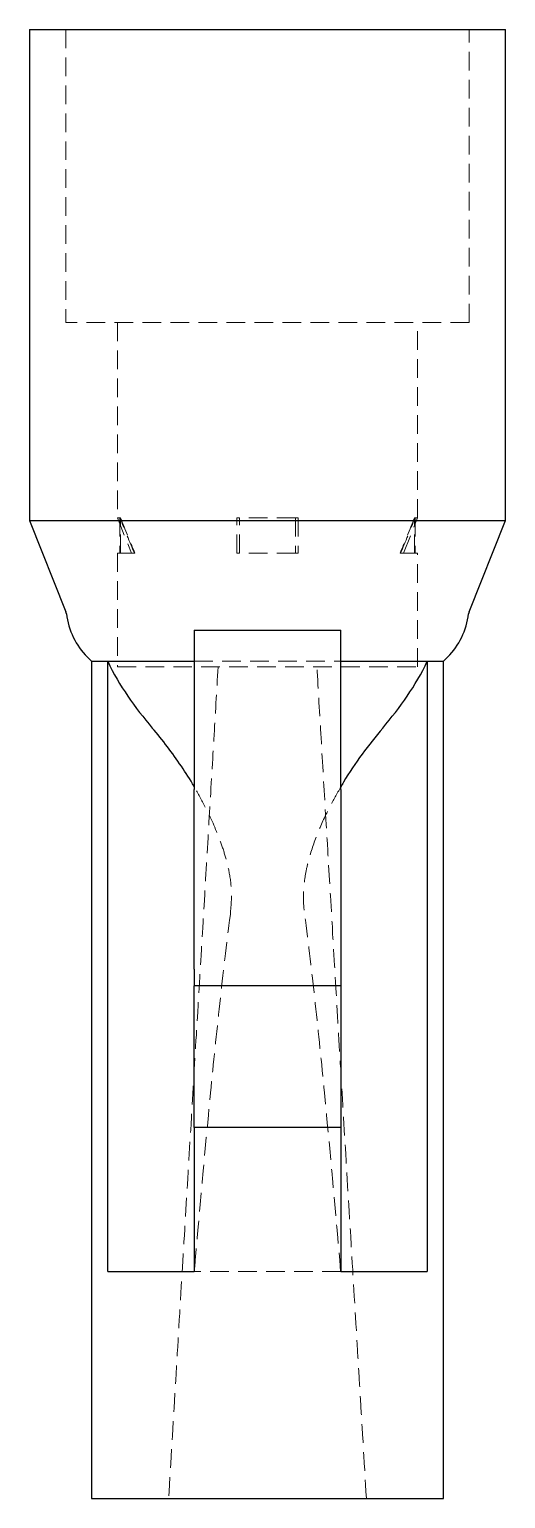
# Model space of a CAD drawing. Header units: millimetres. Extents: x 58 to 239, y 7 to 177.
# Drawn here: x 206.8 to 239.2, y 7 to 107 of the extents above.
import ezdxf

# ---------------------------------------------------------------- set-up
doc = ezdxf.new("R2010")
doc.units = ezdxf.units.MM
doc.linetypes.add('HIDDEN', pattern=[1.905, 1.27, -0.635])

msp = doc.modelspace()

# ---------------------------------------------------------------- linework, layer by layer
at = {"color": 7, "linetype": 'Continuous', "lineweight": 25}
for p, q in [((206.79, 107), (206.79, 73.58)), ((206.79, 107), (239.21, 107)), ((239.21, 73.58), (239.21, 107)), ((206.79, 73.58), (209.28, 67.35)), ((206.79, 73.58), (239.21, 73.58)), ((236.72, 67.35), (239.21, 73.58)), ((218.01, 66.1), (227.99, 66.1)), ((218.01, 66.1), (218.01, 55.26)), ((227.99, 55.26), (227.99, 66.1)), ((210.75, 64.27), (211.03, 63.99)), ((234.97, 63.99), (235.25, 64.27)), ((211.03, 63.99), (211.03, 7)), ((211.03, 63.99), (212.22, 63.99)), ((212.12, 22.46), (212.12, 63.99)), ((233.71, 63.99), (234.97, 63.99)), ((233.88, 63.99), (233.88, 22.46)), ((234.97, 7), (234.97, 63.99)), ((218.01, 43.03), (218.01, 41.91)), ((227.99, 43.03), (227.99, 41.91)), ((227.99, 41.91), (218.01, 41.91)), ((227.99, 32.27), (218.01, 32.27)), ((218.01, 32.27), (218.01, 22.46)), ((227.99, 32.27), (227.99, 22.46)), ((212.12, 22.46), (218.01, 22.46)), ((227.99, 22.46), (233.88, 22.46)), ((211.03, 7), (234.97, 7))]:
    msp.add_line(p, q, dxfattribs=at)
at = {"color": 7, "linetype": 'HIDDEN', "lineweight": 18}
for p, q in [((209.28, 107), (209.28, 87.05)), ((236.72, 87.05), (236.72, 107)), ((236.72, 87.05), (209.28, 87.05)), ((212.78, 87.05), (212.78, 73.75)), ((233.22, 73.75), (233.22, 87.05)), ((212.95, 73.75), (212.78, 73.75)), ((212.78, 73.75), (213.74, 71.34)), ((212.95, 73.75), (212.95, 71.34)), ((212.95, 73.75), (212.99, 73.75)), ((212.99, 71.34), (212.99, 73.75)), ((220.91, 71.34), (220.91, 73.75)), ((224.9, 73.75), (220.91, 73.75)), ((224.9, 73.75), (224.9, 71.34)), ((224.9, 73.75), (225.09, 73.75)), ((232.26, 71.34), (233.22, 73.75)), ((233.22, 73.75), (233.01, 73.75)), ((233.01, 71.34), (233.01, 73.75)), ((233.05, 73.75), (233.05, 71.34)), ((212.95, 71.34), (212.78, 71.34)), ((212.78, 71.34), (212.78, 63.61)), ((212.95, 71.34), (213.94, 71.34)), ((213.94, 71.34), (213.98, 71.34)), ((224.9, 71.34), (220.91, 71.34)), ((224.9, 71.34), (225.09, 71.34)), ((232.02, 71.34), (233.01, 71.34)), ((233.22, 71.34), (233.01, 71.34)), ((233.22, 63.61), (233.22, 71.34)), ((212.3, 63.99), (212.22, 63.99)), ((212.78, 63.61), (233.22, 63.61)), ((233.88, 63.99), (233.88, 63.99)), ((227.99, 22.46), (218.01, 22.46))]:
    msp.add_line(p, q, dxfattribs=at)
at = {"color": 7, "linetype": 'Continuous', "lineweight": 25}
for centre, radius, start, end in [((208.82, 67.16), 0.499, 6.7186, 22.4128), ((214.27, 67.8), 4.99, 186.7186, 225), ((231.73, 67.8), 4.99, 315, 353.2814), ((237.18, 67.16), 0.499, 157.5872, 173.2814)]:
    msp.add_arc(centre, radius, start, end, dxfattribs=at)
at = {"color": 7, "linetype": 'HIDDEN', "lineweight": 18}
for points in [[(213.94, 71.34), (213.61, 72.14), (213.28, 72.95), (212.95, 73.75)], [(212.99, 73.75), (213.32, 72.95), (213.65, 72.14), (213.98, 71.34)], [(221.1, 71.34), (221.1, 72.14), (221.1, 72.95), (221.1, 73.75)], [(225.09, 73.75), (225.09, 72.95), (225.09, 72.14), (225.09, 71.34)], [(233.01, 73.75), (232.68, 72.95), (232.35, 72.14), (232.02, 71.34)], [(232.06, 71.34), (232.39, 72.14), (232.72, 72.95), (233.05, 73.75)], [(212.3, 63.99), (212.24, 63.99), (212.18, 63.99), (212.12, 63.99)], [(231.04, 63.99), (231.03, 63.99), (231.02, 63.99), (231.01, 63.99)]]:
    msp.add_open_spline(points, degree=3, dxfattribs=at)
at = {"color": 7, "linetype": 'Continuous', "lineweight": 25}
for points, knots in [([(212.12, 63.99), (212.51, 63.16), (212.98, 62.37), (214, 60.87), (214.56, 60.15), (215.16, 59.45)], [0, 0, 0, 0, 0.5, 0.5, 1, 1, 1, 1]), ([(212.22, 63.99), (212.48, 63.99), (212.98, 63.99), (213.93, 63.99), (215.02, 63.99), (216.26, 63.99), (217.29, 63.99), (217.9, 63.99), (218.01, 63.99)], [0, 0, 0, 0, 0.1939, 0.39131, 0.56059, 0.75727, 0.95763, 1, 1, 1, 1]), ([(227.99, 63.99), (228.05, 63.99), (228.61, 63.99), (229.61, 63.99), (230.53, 63.99), (231.29, 63.99), (231.99, 63.99), (232.92, 63.99), (233.44, 63.99), (233.71, 63.99)], [0, 0, 0, 0, 0.02375, 0.22512, 0.4303, 0.44794, 0.60012, 0.79825, 1, 1, 1, 1]), ([(230.84, 59.45), (231.44, 60.15), (232, 60.87), (233.02, 62.37), (233.48, 63.16), (233.88, 63.99)], [0, 0, 0, 0, 0.5, 0.5, 1, 1, 1, 1]), ([(218.01, 55.44), (218.01, 55.46), (217.74, 55.94), (217.14, 56.86), (216.2, 58.19), (215.51, 59.03), (215.16, 59.45)], [0, 0, 0, 0, 0.00758, 0.33565, 0.66723, 1, 1, 1, 1]), ([(230.84, 59.45), (230.37, 58.86), (229.41, 57.68), (228.48, 56.32), (228.05, 55.54), (227.99, 55.43)], [0, 0, 0, 0, 0.45983, 0.92283, 1, 1, 1, 1]), ([(218.01, 43.03), (218.01, 44.14), (218.01, 45.24), (218.01, 46.88), (218.01, 47.42), (218.01, 48.49), (218.01, 49.02), (218.01, 50.58), (218.01, 51.58), (218.01, 53.49), (218.01, 54.41), (218.01, 55.26)], [0, 0, 0, 0, 0.25, 0.25, 0.375, 0.375, 0.5, 0.5, 0.75, 0.75, 1, 1, 1, 1]), ([(227.99, 55.26), (227.99, 54.41), (227.99, 53.5), (227.99, 51.57), (227.99, 50.57), (227.99, 49.02), (227.99, 48.5), (227.99, 47.43), (227.99, 46.89), (227.99, 45.25), (227.99, 44.14), (227.99, 43.03)], [0, 0, 0, 0, 0.25, 0.25, 0.5, 0.5, 0.625, 0.625, 0.75, 0.75, 1, 1, 1, 1])]:
    msp.add_open_spline(points, degree=3, knots=knots, dxfattribs=at)
for points in [[(212.12, 63.99), (212.15, 63.99), (212.19, 63.99), (212.22, 63.99)], [(233.71, 63.99), (233.77, 63.99), (233.83, 63.99), (233.88, 63.99)], [(218.01, 32.27), (218.01, 35.47), (218.01, 38.69), (218.01, 41.91)], [(227.99, 41.91), (227.99, 38.69), (227.99, 35.47), (227.99, 32.27)]]:
    msp.add_open_spline(points, degree=3, dxfattribs=at)
at = {"color": 7, "linetype": 'HIDDEN', "lineweight": 18}
for points, knots in [([(219.64, 63.61), (219.54, 61.96), (219.34, 58.56), (219.03, 53.27), (218.7, 47.63), (218.34, 41.63), (217.96, 35.32), (217.57, 28.7), (217.15, 21.77), (216.72, 14.5), (216.42, 9.54), (216.27, 7)], [0, 0, 0, 0, 0.08713, 0.18054, 0.28022, 0.38617, 0.49839, 0.61472, 0.73709, 0.86552, 1, 1, 1, 1]), ([(218.01, 63.99), (218.34, 63.99), (219.17, 63.99), (220.6, 63.99), (222.14, 63.99), (223.7, 63.99), (225.24, 63.99), (226.72, 63.99), (227.61, 63.99), (227.99, 63.99)], [0, 0, 0, 0, 0.10602, 0.2647, 0.42638, 0.55886, 0.71773, 0.87961, 1, 1, 1, 1]), ([(229.73, 7), (229.58, 9.58), (229.28, 14.63), (228.83, 22.02), (228.41, 29.06), (228.01, 35.74), (227.64, 42.03), (227.29, 47.94), (226.96, 53.47), (226.65, 58.65), (226.46, 61.99), (226.36, 63.61)], [0, 0, 0, 0, 0.136868, 0.267463, 0.391785, 0.509834, 0.621609, 0.725283, 0.822907, 0.914479, 1, 1, 1, 1]), ([(220.47, 46.76), (220.51, 47.23), (220.6, 48.17), (220.44, 49.5), (220.14, 50.73), (219.63, 52.24), (218.92, 53.83), (218.27, 54.99), (218.01, 55.44)], [0, 0, 0, 0, 0.15168, 0.30722, 0.43555, 0.56499, 0.82871, 1, 1, 1, 1]), ([(227.99, 55.43), (227.73, 54.98), (227.16, 53.99), (226.42, 52.36), (225.88, 50.85), (225.59, 49.59), (225.46, 48.64), (225.43, 47.69), (225.49, 47.07), (225.53, 46.76)], [0, 0, 0, 0, 0.166423, 0.375652, 0.583868, 0.690234, 0.796543, 0.897695, 1, 1, 1, 1]), ([(220.47, 46.76), (220.21, 44.74), (219.97, 42.72), (219.53, 38.68), (219.32, 36.65), (218.73, 30.57), (218.37, 26.52), (218.02, 22.46)], [0, 0, 0, 0, 0.25, 0.25, 0.5, 0.5, 1, 1, 1, 1]), ([(227.98, 22.46), (227.63, 26.52), (227.27, 30.57), (226.68, 36.65), (226.47, 38.68), (226.03, 42.72), (225.79, 44.74), (225.53, 46.76)], [0, 0, 0, 0, 0.5, 0.5, 0.75, 0.75, 1, 1, 1, 1])]:
    msp.add_open_spline(points, degree=3, knots=knots, dxfattribs=at)

doc.saveas('drawing.dxf')
